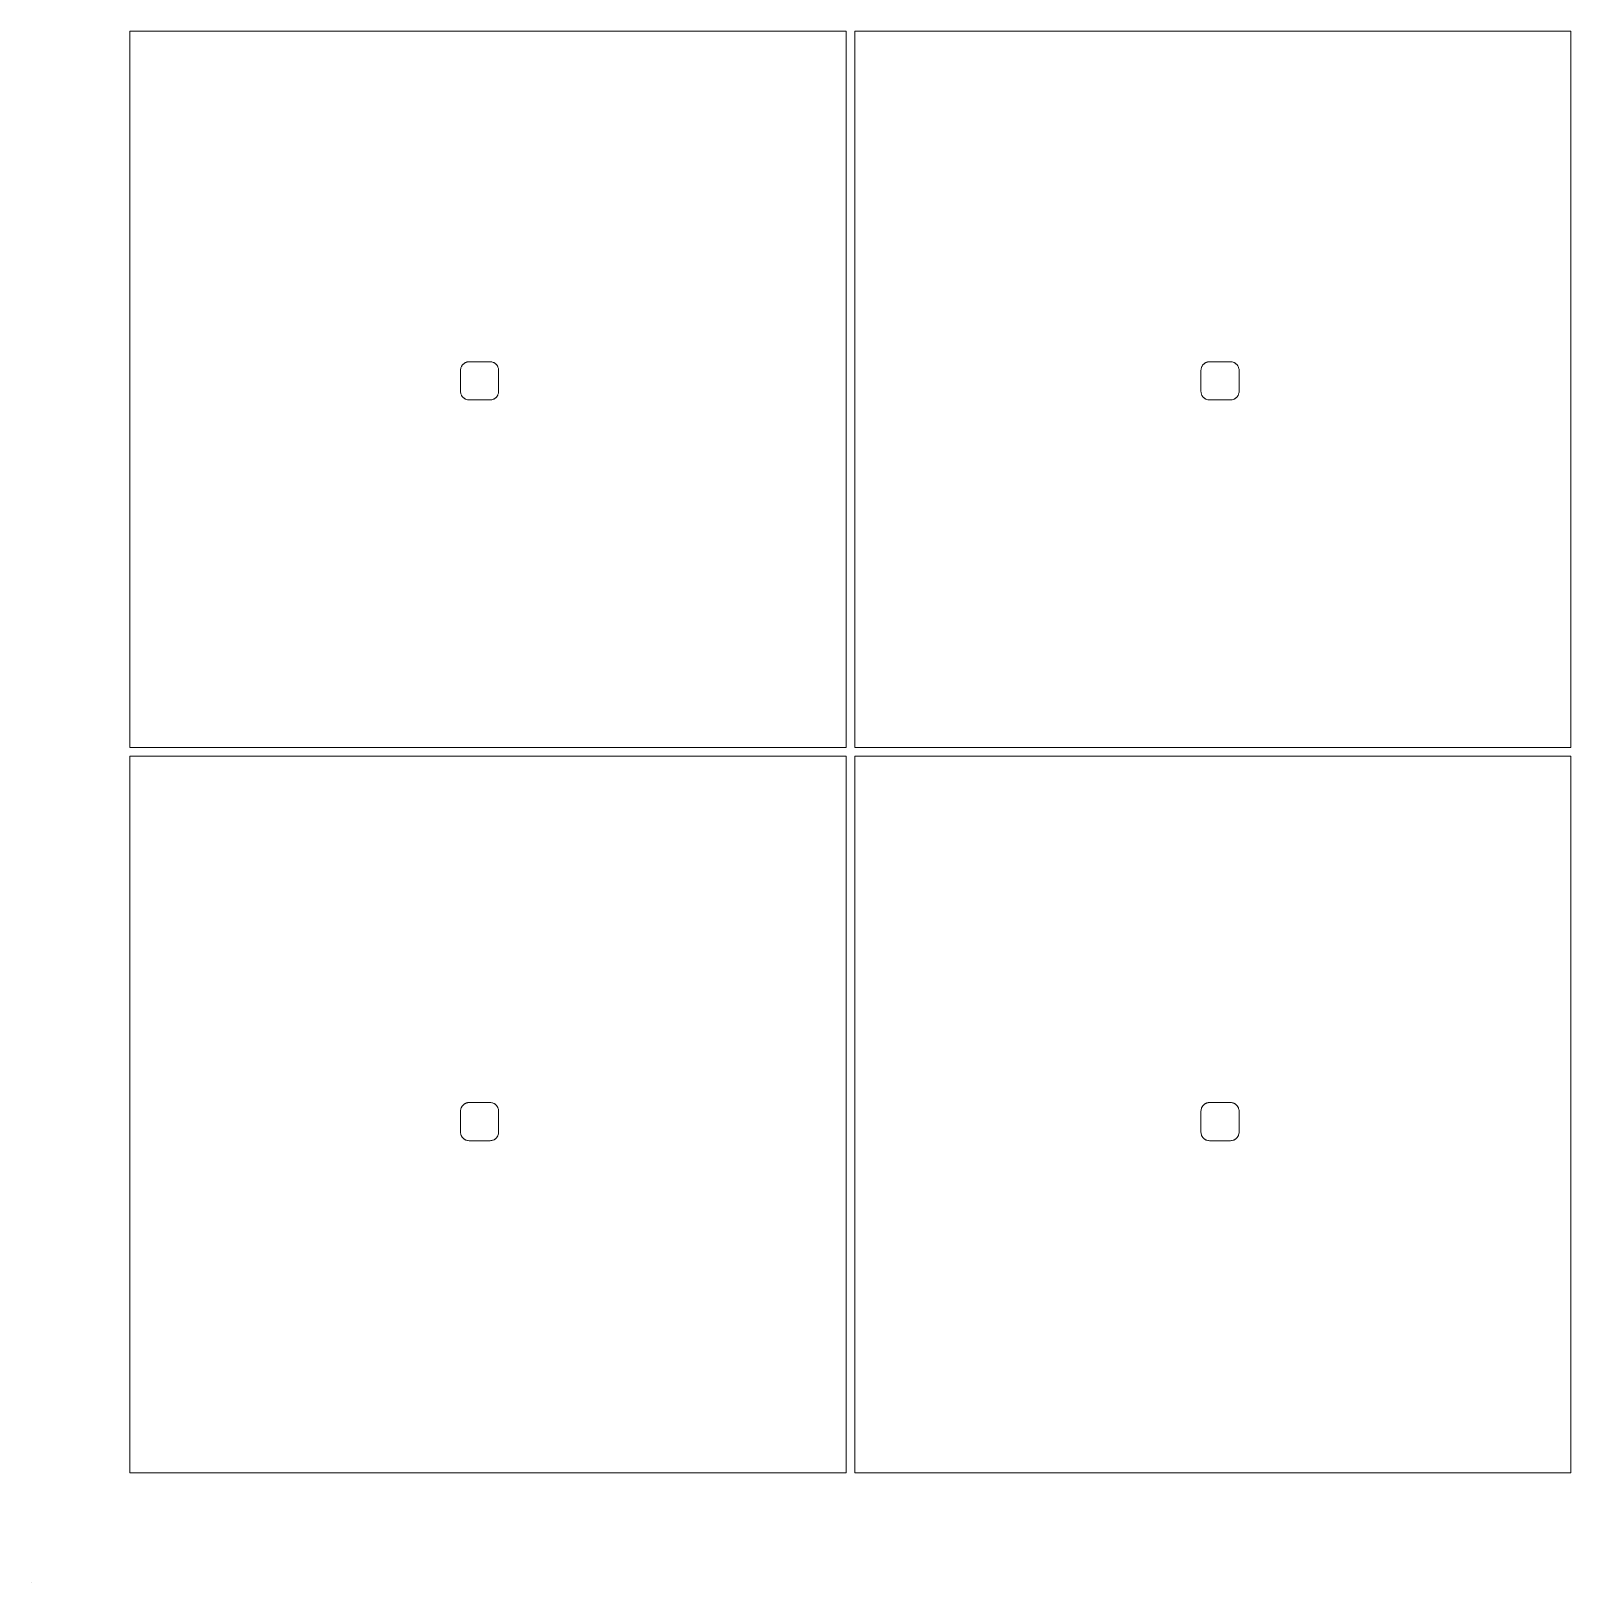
# Model space of a CAD drawing. Header units: millimetres. Extents: x 33.4 to 42.38, y 17.96 to 27.
import ezdxf

# ---------------------------------------------------------------- set-up
doc = ezdxf.new("R2010")
doc.units = ezdxf.units.MM
doc.header["$LTSCALE"] = 20
doc.layers.get('0').update_dxf_attribs({"lineweight": 5})
doc.layers.add('Smart box Ultra', color=7, linetype='Continuous', lineweight=5)

msp = doc.modelspace()

# ---------------------------------------------------------------- linework, layer by layer
at = {"color": 7, "lineweight": 15}
for p, q in [((38.1514, 27), (33.9764, 27)), ((33.9764, 27), (33.9764, 22.825)), ((42.3764, 27), (38.2014, 27)), ((42.3764, 22.825), (42.3764, 27)), ((33.9764, 22.775), (33.9764, 18.6)), ((42.3764, 18.6), (42.3764, 22.775)), ((33.9764, 18.6), (38.1514, 18.6)), ((38.2014, 18.6), (42.3764, 18.6))]:
    msp.add_line(p, q, dxfattribs=at)
at = {"color": 7, "lineweight": 15, "flags": 128}
for points in [[(38.1514, 22.825), (33.9764, 22.825), (33.9764, 27), (38.1514, 27)], [(38.2014, 22.825), (42.3764, 22.825), (42.3764, 27), (38.2014, 27)]]:
    msp.add_lwpolyline(points, close=True, dxfattribs=at)
for points in [[(38.1514, 18.6), (38.1514, 22.775), (33.9764, 22.775), (33.9764, 18.6), (38.1514, 18.6), (38.1514, 21.4)], [(38.2014, 18.6), (38.2014, 22.775), (42.3764, 22.775), (42.3764, 18.6), (38.2014, 18.6), (38.2014, 21.4)]]:
    msp.add_lwpolyline(points, dxfattribs=at)
at = {"color": 7, "lineweight": 15}
for points in [[(35.9536, 25.0729), (36.0146, 25.0729), (36.0963, 25.0729), (36.1256, 25.0436), (36.1256, 24.9619), (36.1256, 24.8801), (36.0963, 24.8509), (36.0146, 24.8509), (35.9328, 24.8509), (35.9036, 24.8801), (35.9036, 24.9619), (35.9036, 25.0436), (35.9328, 25.0729), (35.9536, 25.0729)], [(40.2696, 25.0729), (40.3306, 25.0729), (40.4123, 25.0729), (40.4416, 25.0436), (40.4416, 24.9619), (40.4416, 24.8801), (40.4123, 24.8509), (40.3306, 24.8509), (40.2488, 24.8509), (40.2196, 24.8801), (40.2196, 24.9619), (40.2196, 25.0436), (40.2488, 25.0729), (40.2696, 25.0729)], [(35.9536, 20.7569), (36.0146, 20.7569), (36.0963, 20.7569), (36.1256, 20.7276), (36.1256, 20.6459), (36.1256, 20.5641), (36.0963, 20.5349), (36.0146, 20.5349), (35.9328, 20.5349), (35.9036, 20.5641), (35.9036, 20.6459), (35.9036, 20.7276), (35.9328, 20.7569), (35.9536, 20.7569)], [(40.2696, 20.7569), (40.3306, 20.7569), (40.4123, 20.7569), (40.4416, 20.7276), (40.4416, 20.6459), (40.4416, 20.5641), (40.4123, 20.5349), (40.3306, 20.5349), (40.2488, 20.5349), (40.2196, 20.5641), (40.2196, 20.6459), (40.2196, 20.7276), (40.2488, 20.7569), (40.2696, 20.7569)]]:
    msp.add_open_spline(points, degree=2, knots=[0, 0, 0, 0.148895, 0.199447, 0.25, 0.398895, 0.449447, 0.5, 0.648895, 0.699447, 0.75, 0.898895, 0.949447, 1, 1, 1], dxfattribs=at)
at = {"layer": 'Smart box Ultra', "color": 7, "lineweight": 15}
msp.add_line((33.4, 17.958), (33.4, 17.958), dxfattribs=at)

doc.saveas('drawing.dxf')
